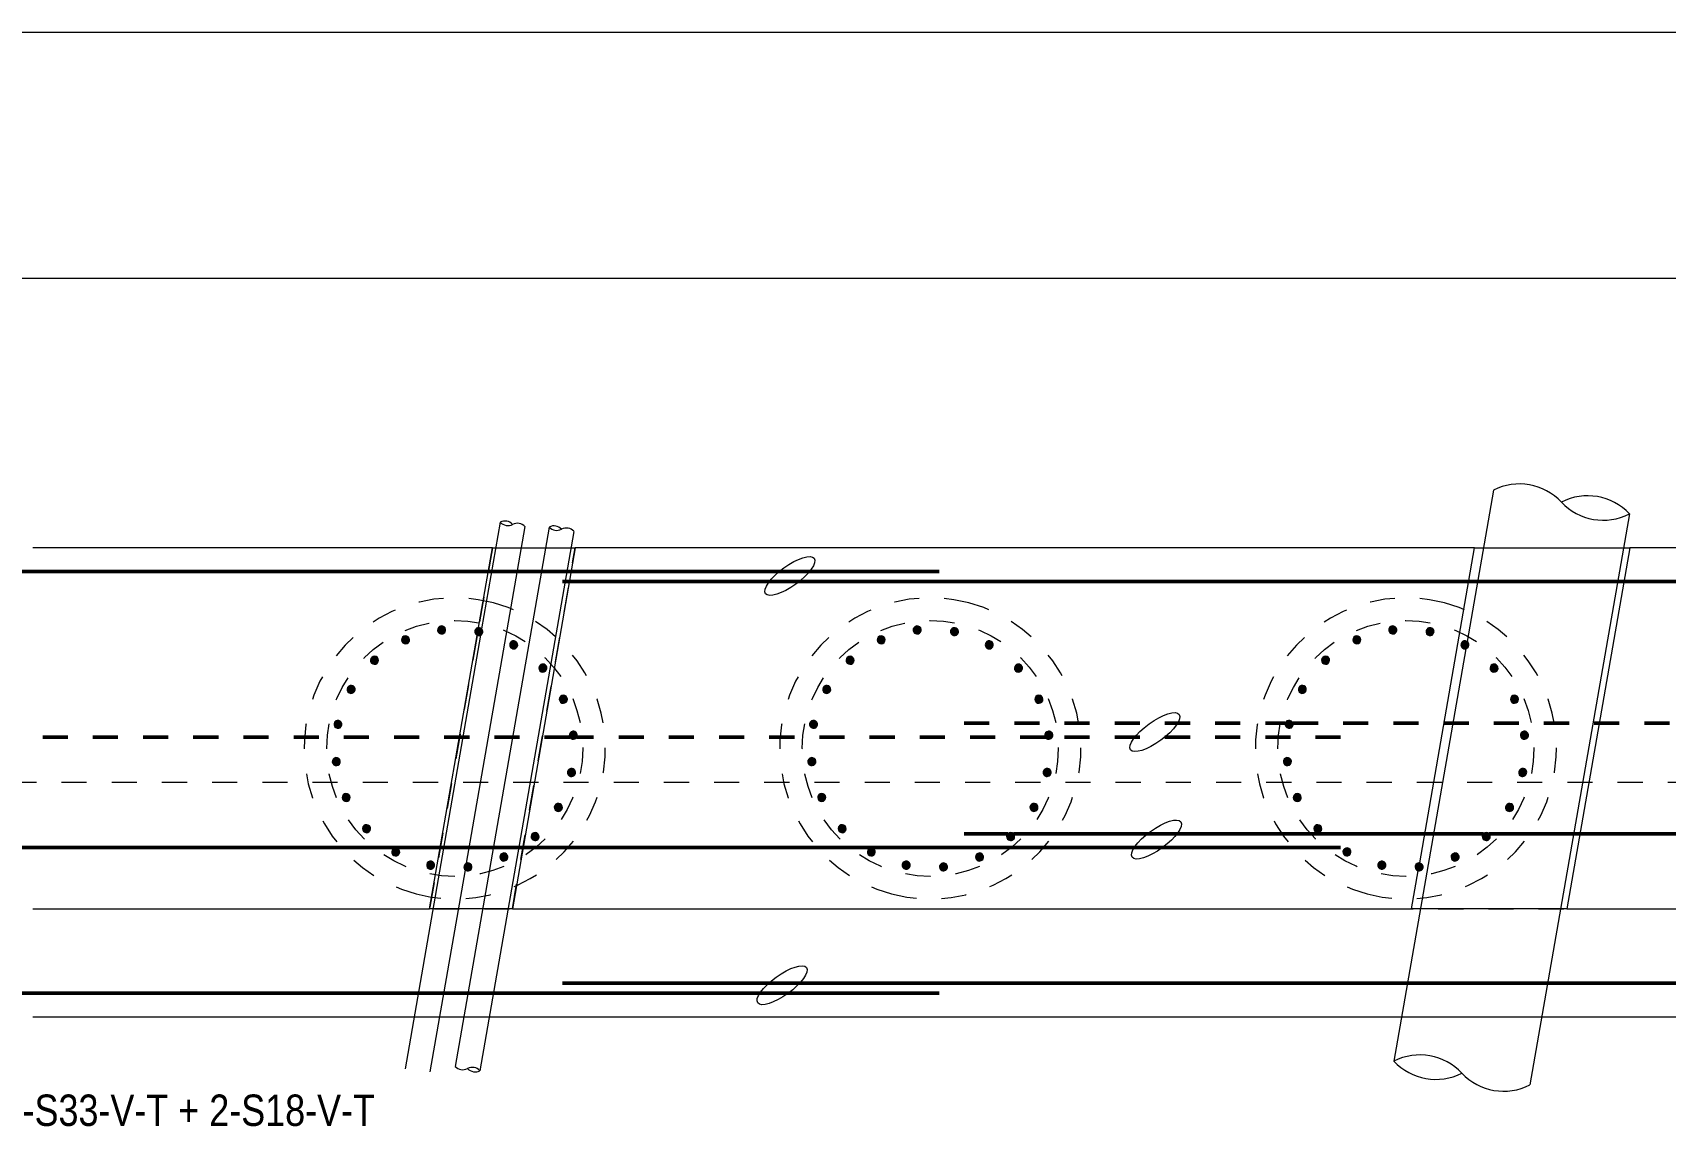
# Model space of a CAD drawing. Header units: metres. Extents: x -1137 to -1030, y 3 to 549.
# Drawn here: x -1119.25 to -1112.75, y 543.75 to 548.11 of the extents above; entities that cross this region are included whole.
import ezdxf

# ---------------------------------------------------------------- set-up
doc = ezdxf.new("R2010")
doc.units = ezdxf.units.M
doc.linetypes.add('JacobsDash', pattern=[0.0045, 0.003, -0.0015])
doc.linetypes.add('JacobsGridLine', pattern=[0.0145, 0.01, -0.001, 0.0025, -0.001])
for name, color, linetype, lineweight in [('A-DETL', 7, 'Continuous', 13), ('A-DETL-GENF', 7, 'Continuous', 9), ('G-ANNO-TEXT', 7, 'Continuous', 9), ('S-BEAM', 7, 'Continuous', 50), ('S-FNDN', 7, 'Continuous', 50), ('S-GRID', 7, 'Continuous', 9)]:
    doc.layers.add(name, color=color, linetype=linetype, lineweight=lineweight)
doc.styles.add('Arial Narrow_1', font='ARIALN.TTF', dxfattribs={"height": 0.125})

# ---------------------------------------------------------------- blocks, each defined once
blk = doc.blocks.new('01_SFO_FRP_Pile_CastInPlace_CS_BR08 - CAST-IN-PLACE PILE - 1200-9305886-DRG-2873075 - ABUTMENT B REINFORCEMENT PLAN Copy 1')
at = {"layer": 'S-FNDN', "color": 8, "linetype": 'JacobsDash', "lineweight": 18, "true_color": 0x808080}
for start, end in [(90, 270), (270, 90)]:
    blk.add_arc((0, 0), 0.6, start, end, dxfattribs=at)
blk = doc.blocks.new('01_SFO_FRP_Pile_CastInPlace_CS_BR08 - CAST-IN-PLACE PILE - 1200-8642087-DRG-2873075 - ABUTMENT B REINFORCEMENT PLAN Copy 1')
at = {"layer": 'S-FNDN', "color": 8, "linetype": 'JacobsDash', "lineweight": 18, "true_color": 0x808080}
for start, end in [(90, 270), (270, 90)]:
    blk.add_arc((0, 0), 0.6, start, end, dxfattribs=at)
blk = doc.blocks.new('01_SFO_FRP_Pile_CastInPlace_CS_BR08 - CAST-IN-PLACE PILE - 1200-8642141-DRG-2873075 - ABUTMENT B REINFORCEMENT PLAN Copy 1')
at = {"layer": 'S-FNDN', "color": 8, "linetype": 'JacobsDash', "lineweight": 18, "true_color": 0x808080}
for start, end in [(90, 270), (270, 90)]:
    blk.add_arc((0, 0), 0.6, start, end, dxfattribs=at)
blk = doc.blocks.new('T2DExtentArrowReinf_v1 - Extent-9251891-DRG-2873075 - ABUTMENT B REINFORCEMENT PLAN Copy 1')
at = {"layer": 'A-DETL-GENF'}
blk.add_line((0.125, 0), (30.477, 0), dxfattribs=at)
blk = doc.blocks.new('CS_DET_Rebar Combined - Multiple Bar-9307541-DRG-2873075 - ABUTMENT B REINFORCEMENT PLAN Copy 1')
at = {"layer": 'A-DETL-GENF', "lineweight": 50}
for p, q in [((0, 0), (0.7229, 0)), ((0.7453, 0), (2.6225, 0)), ((2.6449, 0), (4.5175, 0)), ((4.5399, 0), (6.4125, 0)), ((6.4349, 0), (8.3075, 0)), ((8.3299, 0), (10.2025, 0)), ((10.2249, 0), (10.3988, 0))]:
    blk.add_line(p, q, dxfattribs=at)
blk = doc.blocks.new('CS_DET_Rebar Combined - Multiple Bar-9307542-DRG-2873075 - ABUTMENT B REINFORCEMENT PLAN Copy 1')
at = {"layer": 'A-DETL-GENF', "linetype": 'JacobsDash', "lineweight": 50}
for p, q in [((0.3042, 0), (0, 0)), ((0.5693, 0), (0.3498, 0)), ((1.5044, 0), (0.6151, 0)), ((3.404, 0), (1.5351, 0)), ((5.299, 0), (3.4347, 0)), ((7.194, 0), (5.3297, 0)), ((9.089, 0), (7.2247, 0)), ((10.3993, 0), (9.1197, 0))]:
    blk.add_line(p, q, dxfattribs=at)
blk = doc.blocks.new('T2DExtentArrowReinf_v1 - Extent-9252574-DRG-2873075 - ABUTMENT B REINFORCEMENT PLAN Copy 1')
at = {"layer": 'A-DETL-GENF'}
blk.add_line((0.125, 0), (30.477, 0), dxfattribs=at)
blk = doc.blocks.new('CS_DET_Pile-Column_BreakLine - Tubular BreakLine-7611102-DRG-2873075 - ABUTMENT B REINFORCEMENT PLAN Copy 1')
at = {"layer": 'A-DETL-GENF', "color": 143, "lineweight": 18, "true_color": 0x78aac8}
for centre, start, end in [((0.025, 0.0333), 232.95733, 307.04267), ((0.075, -0.0329), 52.95733, 127.04267), ((0.075, 0.0333), 232.95733, 307.04267)]:
    blk.add_arc(centre, 0.0415, start, end, dxfattribs=at)
blk = doc.blocks.new('CS_DET_Pile-Column_BreakLine - Tubular BreakLine-7607886-DRG-2873075 - ABUTMENT B REINFORCEMENT PLAN Copy 1')
at = {"layer": 'A-DETL-GENF', "color": 143, "lineweight": 18, "true_color": 0x78aac8}
for centre, start, end in [((0.025, 0.0333), 232.95733, 307.04267), ((0.075, -0.0329), 52.95733, 127.04267), ((0.075, 0.0333), 232.95733, 307.04267)]:
    blk.add_arc(centre, 0.0415, start, end, dxfattribs=at)
blk = doc.blocks.new('CS_DET_Pile-Column_BreakLine - Tubular BreakLine-7611155-DRG-2873075 - ABUTMENT B REINFORCEMENT PLAN Copy 1')
at = {"layer": 'A-DETL-GENF', "color": 143, "lineweight": 18, "true_color": 0x78aac8}
for centre, start, end in [((0.025, 0.0333), 232.95733, 307.04267), ((0.075, -0.0329), 52.95733, 127.04267), ((0.075, 0.0333), 232.95733, 307.04267)]:
    blk.add_arc(centre, 0.0415, start, end, dxfattribs=at)
blk = doc.blocks.new('CS_DET_Pile-Column_BreakLine - Tubular BreakLine-7610950-DRG-2873075 - ABUTMENT B REINFORCEMENT PLAN Copy 1')
at = {"layer": 'A-DETL-GENF', "color": 143, "lineweight": 18, "true_color": 0x78aac8}
for centre, start, end in [((0.1375, -0.1824), 52.95733, 127.04267), ((0.4125, -0.1824), 52.95733, 127.04267), ((0.4125, 0.182), 232.95733, 307.04267)]:
    blk.add_arc(centre, 0.2282, start, end, dxfattribs=at)
blk = doc.blocks.new('CS_DET_Pile-Column_BreakLine - Tubular BreakLine-7610897-DRG-2873075 - ABUTMENT B REINFORCEMENT PLAN Copy 1')
at = {"layer": 'A-DETL-GENF', "color": 143, "lineweight": 18, "true_color": 0x78aac8}
for centre, start, end in [((0.1375, -0.1824), 52.95733, 127.04267), ((0.4125, -0.1824), 52.95733, 127.04267), ((0.4125, 0.182), 232.95733, 307.04267)]:
    blk.add_arc(centre, 0.2282, start, end, dxfattribs=at)
blk = doc.blocks.new('S_Det_Reinf_Bar Section_2D Grey - N32-6361576-DRG-2873075 - ABUTMENT B REINFORCEMENT PLAN Copy 1')
at = {"layer": 'A-DETL-GENF', "true_color": 0x808080}
blk.add_hatch(color=8, dxfattribs=at).paths.add_polyline_path([(-0.0139, -0.008), (-0.0113, -0.0113), (-0.008, -0.0139), (-0.0041, -0.0155), (0, -0.016), (0.0041, -0.0155), (0.008, -0.0139), (0.0113, -0.0113), (0.0139, -0.008), (0.0155, -0.0041), (0.016, 0), (0.0155, 0.0041), (0.0139, 0.008), (0.0113, 0.0113), (0.008, 0.0139), (0.0041, 0.0155), (0, 0.016), (-0.0041, 0.0155), (-0.008, 0.0139), (-0.0113, 0.0113), (-0.0139, 0.008), (-0.0155, 0.0041), (-0.016, 0), (-0.0155, -0.0041)])
at = {"layer": 'A-DETL-GENF', "color": 8, "lineweight": 18, "true_color": 0x808080}
for start, end in [(360, 180), (180, 360)]:
    blk.add_arc((0, 0), 0.016, start, end, dxfattribs=at)
blk = doc.blocks.new('S_Det_Reinf_Bar Section_2D Grey - N32-V11-DRG-2873075 - ABUTMENT B REINFORCEMENT PLAN Copy 1')
at = {"layer": 'A-DETL-GENF', "true_color": 0x808080}
blk.add_hatch(color=8, dxfattribs=at).paths.add_polyline_path([(-0.016, 0), (-0.0155, -0.0041), (-0.0139, -0.008), (-0.0113, -0.0113), (-0.008, -0.0139), (-0.0041, -0.0155), (0, -0.016), (0.0041, -0.0155), (0.008, -0.0139), (0.0113, -0.0113), (0.0139, -0.008), (0.0155, -0.0041), (0.0159, 0.001), (0.0155, 0.0041), (0.0139, 0.008), (0.0113, 0.0113), (0.008, 0.0139), (0.0041, 0.0155), (0, 0.016), (-0.0041, 0.0155), (-0.008, 0.0139), (-0.0113, 0.0113), (-0.0139, 0.008), (-0.0155, 0.0041)])
at = {"layer": 'A-DETL-GENF', "color": 8, "lineweight": 18, "true_color": 0x808080}
for start, end in [(360, 180), (180, 360)]:
    blk.add_arc((0, 0), 0.016, start, end, dxfattribs=at)

msp = doc.modelspace()

# ---------------------------------------------------------------- linework, layer by layer
at = {"layer": 'A-DETL', "color": 143, "lineweight": 18, "true_color": 0x78aac8}
for p, q in [((-1113.4344, 546.2826), (-1113.5394, 545.6798)), ((-1117.1967, 546.1358), (-1117.5712, 543.9862)), ((-1117.2932, 546.1378), (-1117.5269, 544.7961)), ((-1117.3917, 546.155), (-1117.4658, 545.73)), ((-1112.8926, 546.1882), (-1113.289, 543.9125)), ((-1117.0982, 546.1187), (-1117.4727, 543.969)), ((-1117.4702, 545.7045), (-1117.7712, 543.9769)), ((-1113.5445, 545.651), (-1113.8309, 544.0069)), ((-1117.5315, 544.7699), (-1117.6718, 543.9644))]:
    msp.add_line(p, q, dxfattribs=at)
at = {"layer": 'A-DETL', "color": 8, "linetype": 'JacobsDash', "lineweight": 18, "true_color": 0x808080}
for p, q in [((-1117.4225, 546.0536), (-1117.4781, 545.7348)), ((-1117.3435, 544.6136), (-1117.0926, 546.0536)), ((-1117.4834, 545.7042), (-1117.6734, 544.6136)), ((-1135.8224, 544.6136), (-1119.0542, 544.6136)), ((-1119.0542, 544.6136), (-1105.0436, 544.6136))]:
    msp.add_line(p, q, dxfattribs=at)
at = {"layer": 'A-DETL', "lineweight": 50}
for p, q in [((-1127.6432, 545.9583), (-1115.6432, 545.9583)), ((-1105.1432, 545.9183), (-1117.1432, 545.9183)), ((-1114.0432, 544.8583), (-1123.4822, 544.8583)), ((-1105.1452, 544.3183), (-1117.1432, 544.3183)), ((-1115.6432, 544.2783), (-1127.6432, 544.2783))]:
    msp.add_line(p, q, dxfattribs=at)
at = {"layer": 'A-DETL', "linetype": 'JacobsDash', "lineweight": 50}
for p, q in [((-1117.1148, 545.2983), (-1121.384, 545.2983)), ((-1115.2198, 545.2983), (-1117.0871, 545.2983)), ((-1114.0432, 545.2983), (-1115.1921, 545.2983))]:
    msp.add_line(p, q, dxfattribs=at)
at = {"layer": 'A-DETL', "color": 8, "linetype": 'JacobsDash', "lineweight": 9, "true_color": 0x808080}
for centre in [(-1117.5731, 545.2536), (-1115.6781, 545.2536), (-1113.7831, 545.2536)]:
    msp.add_circle(centre, 0.51, dxfattribs=at)
at = {"layer": 'A-DETL'}
for centre in [(-1116.2378, 545.9407), (-1114.7832, 545.3186), (-1114.777, 544.8904), (-1116.2688, 544.3096)]:
    msp.add_ellipse(centre, major_axis=(0.0971, 0.0705), ratio=0.333333, dxfattribs=at)
at = {"layer": 'S-BEAM', "lineweight": 13}
for p, q in [((-1117.4225, 546.0536), (-1119.2541, 546.0536)), ((-1119.2541, 546.0536), (-1119.2541, 546.0536)), ((-1117.4781, 545.7348), (-1117.4225, 546.0536)), ((-1117.4225, 546.0536), (-1117.0926, 546.0536)), ((-1117.0926, 546.0536), (-1117.3435, 544.6136)), ((-1116.8203, 546.0536), (-1117.0926, 546.0536)), ((-1116.8203, 546.0536), (-1116.8204, 546.0536)), ((-1113.5093, 546.0536), (-1116.8203, 546.0536)), ((-1113.7282, 544.7973), (-1113.5093, 546.0536)), ((-1113.5093, 546.0536), (-1113.5236, 546.0536)), ((-1112.891, 546.0536), (-1113.1419, 544.6136)), ((-1109.3791, 546.0536), (-1112.891, 546.0536)), ((-1112.8767, 546.0536), (-1112.891, 546.0536)), ((-1117.6734, 544.6136), (-1117.4834, 545.7042)), ((-1113.7602, 544.6136), (-1113.7337, 544.7659)), ((-1119.2541, 544.6136), (-1117.6734, 544.6136)), ((-1117.3435, 544.6136), (-1117.6734, 544.6136)), ((-1117.3435, 544.6136), (-1116.8203, 544.6136)), ((-1116.8203, 544.6136), (-1113.7602, 544.6136)), ((-1113.7744, 544.6136), (-1113.7602, 544.6136)), ((-1113.1419, 544.6136), (-1109.6299, 544.6136)), ((-1113.1419, 544.6136), (-1113.1276, 544.6136)), ((-1119.2541, 544.1836), (-1116.8213, 544.1836)), ((-1119.2541, 544.1836), (-1119.2541, 544.1836)), ((-1116.8213, 544.1836), (-1116.8203, 544.1836)), ((-1116.8203, 544.1836), (-1105.0441, 544.1836)), ((-1116.8203, 544.1836), (-1116.8203, 544.1836))]:
    msp.add_line(p, q, dxfattribs=at)
at = {"layer": 'S-BEAM', "lineweight": 13, "flags": 128}
for points in [[(-1113.5098, 546.0536), (-1113.485, 546.0536), (-1113.4477, 546.0536), (-1113.402, 546.0536), (-1113.3495, 546.0536), (-1113.2918, 546.0536), (-1113.2311, 546.0536), (-1113.1692, 546.0536), (-1113.1085, 546.0536), (-1113.0508, 546.0536), (-1112.9983, 546.0536), (-1112.9526, 546.0536), (-1112.9154, 546.0536), (-1112.8905, 546.0536)], [(-1113.1414, 544.6136), (-1113.1662, 544.6136), (-1113.2035, 544.6136), (-1113.2492, 544.6136), (-1113.3017, 544.6136), (-1113.3594, 544.6136), (-1113.4201, 544.6136), (-1113.4819, 544.6136), (-1113.5427, 544.6136), (-1113.6003, 544.6136), (-1113.6529, 544.6136), (-1113.6986, 544.6136), (-1113.7358, 544.6136), (-1113.7607, 544.6136)]]:
    msp.add_lwpolyline(points, dxfattribs=at)
at = {"layer": 'S-GRID', "linetype": 'JacobsGridLine', "lineweight": 18}
msp.add_line((-1136.1396, 545.1185), (-1104.3182, 545.1185), dxfattribs=at)

# ---------------------------------------------------------------- block references
at = {"layer": 'A-DETL-GENF', "rotation": 180}
for name, p in [('T2DExtentArrowReinf_v1 - Extent-9252574-DRG-2873075 - ABUTMENT B REINFORCEMENT PLAN Copy 1', (-1105.1539, 548.1061)), ('T2DExtentArrowReinf_v1 - Extent-9251891-DRG-2873075 - ABUTMENT B REINFORCEMENT PLAN Copy 1', (-1105.1539, 547.1261)), ('CS_DET_Rebar Combined - Multiple Bar-9307542-DRG-2873075 - ABUTMENT B REINFORCEMENT PLAN Copy 1', (-1105.1439, 545.3538)), ('CS_DET_Rebar Combined - Multiple Bar-9307541-DRG-2873075 - ABUTMENT B REINFORCEMENT PLAN Copy 1', (-1105.1444, 544.9138))]:
    msp.add_blockref(name, p, dxfattribs=at)
at = {"layer": 'A-DETL-GENF', "color": 143, "true_color": 0x78aac8}
for name, p, rotation in [('CS_DET_Pile-Column_BreakLine - Tubular BreakLine-7610897-DRG-2873075 - ABUTMENT B REINFORCEMENT PLAN Copy 1', (-1113.4344, 546.2828), 350.1172754252842), ('CS_DET_Pile-Column_BreakLine - Tubular BreakLine-7611155-DRG-2873075 - ABUTMENT B REINFORCEMENT PLAN Copy 1', (-1117.2932, 546.138), 170.1172754242843), ('CS_DET_Pile-Column_BreakLine - Tubular BreakLine-7611102-DRG-2873075 - ABUTMENT B REINFORCEMENT PLAN Copy 1', (-1117.0982, 546.1189), 170.1172754242705), ('CS_DET_Pile-Column_BreakLine - Tubular BreakLine-7610950-DRG-2873075 - ABUTMENT B REINFORCEMENT PLAN Copy 1', (-1113.2891, 543.9123), 170.1172754252772), ('CS_DET_Pile-Column_BreakLine - Tubular BreakLine-7607886-DRG-2873075 - ABUTMENT B REINFORCEMENT PLAN Copy 1', (-1117.5713, 543.986), 350.1172754230822)]:
    msp.add_blockref(name, p, dxfattribs=dict(at, rotation=rotation))
at = {"layer": 'A-DETL-GENF', "color": 8, "true_color": 0x808080}
for name, p, rotation in [('S_Det_Reinf_Bar Section_2D Grey - N32-6361576-DRG-2873075 - ABUTMENT B REINFORCEMENT PLAN Copy 1', (-1117.6255, 545.7257), 6.340833333547853), ('S_Det_Reinf_Bar Section_2D Grey - N32-6361576-DRG-2873075 - ABUTMENT B REINFORCEMENT PLAN Copy 1', (-1115.7305, 545.7257), 6.340833333547853), ('S_Det_Reinf_Bar Section_2D Grey - N32-6361576-DRG-2873075 - ABUTMENT B REINFORCEMENT PLAN Copy 1', (-1113.8355, 545.7257), 6.340833333547853), ('S_Det_Reinf_Bar Section_2D Grey - N32-6361576-DRG-2873075 - ABUTMENT B REINFORCEMENT PLAN Copy 1', (-1117.7689, 545.6864), 24.340833333553), ('S_Det_Reinf_Bar Section_2D Grey - N32-6361576-DRG-2873075 - ABUTMENT B REINFORCEMENT PLAN Copy 1', (-1117.4771, 545.7188), 348.3408333335429), ('S_Det_Reinf_Bar Section_2D Grey - N32-6361576-DRG-2873075 - ABUTMENT B REINFORCEMENT PLAN Copy 1', (-1117.338, 545.6664), 330.3408333335377), ('S_Det_Reinf_Bar Section_2D Grey - N32-6361576-DRG-2873075 - ABUTMENT B REINFORCEMENT PLAN Copy 1', (-1115.8739, 545.6864), 24.340833333553), ('S_Det_Reinf_Bar Section_2D Grey - N32-6361576-DRG-2873075 - ABUTMENT B REINFORCEMENT PLAN Copy 1', (-1115.5821, 545.7188), 348.3408333335429), ('S_Det_Reinf_Bar Section_2D Grey - N32-6361576-DRG-2873075 - ABUTMENT B REINFORCEMENT PLAN Copy 1', (-1115.443, 545.6664), 330.3408333335377), ('S_Det_Reinf_Bar Section_2D Grey - N32-6361576-DRG-2873075 - ABUTMENT B REINFORCEMENT PLAN Copy 1', (-1113.9789, 545.6864), 24.340833333553), ('S_Det_Reinf_Bar Section_2D Grey - N32-6361576-DRG-2873075 - ABUTMENT B REINFORCEMENT PLAN Copy 1', (-1113.6871, 545.7188), 348.3408333335429), ('S_Det_Reinf_Bar Section_2D Grey - N32-6361576-DRG-2873075 - ABUTMENT B REINFORCEMENT PLAN Copy 1', (-1113.548, 545.6664), 330.3408333335377), ('S_Det_Reinf_Bar Section_2D Grey - N32-6361576-DRG-2873075 - ABUTMENT B REINFORCEMENT PLAN Copy 1', (-1117.893, 545.6047), 42.34083333355809), ('S_Det_Reinf_Bar Section_2D Grey - N32-6361576-DRG-2873075 - ABUTMENT B REINFORCEMENT PLAN Copy 1', (-1115.998, 545.6047), 42.34083333355809), ('S_Det_Reinf_Bar Section_2D Grey - N32-6361576-DRG-2873075 - ABUTMENT B REINFORCEMENT PLAN Copy 1', (-1114.103, 545.6047), 42.34083333355809), ('S_Det_Reinf_Bar Section_2D Grey - N32-6361576-DRG-2873075 - ABUTMENT B REINFORCEMENT PLAN Copy 1', (-1117.222, 545.5735), 312.3408333335327), ('S_Det_Reinf_Bar Section_2D Grey - N32-6361576-DRG-2873075 - ABUTMENT B REINFORCEMENT PLAN Copy 1', (-1115.327, 545.5735), 312.3408333335327), ('S_Det_Reinf_Bar Section_2D Grey - N32-6361576-DRG-2873075 - ABUTMENT B REINFORCEMENT PLAN Copy 1', (-1113.432, 545.5735), 312.3408333335327), ('S_Det_Reinf_Bar Section_2D Grey - N32-6361576-DRG-2873075 - ABUTMENT B REINFORCEMENT PLAN Copy 1', (-1117.9858, 545.4887), 60.34083333356319), ('S_Det_Reinf_Bar Section_2D Grey - N32-6361576-DRG-2873075 - ABUTMENT B REINFORCEMENT PLAN Copy 1', (-1116.0908, 545.4887), 60.34083333356319), ('S_Det_Reinf_Bar Section_2D Grey - N32-6361576-DRG-2873075 - ABUTMENT B REINFORCEMENT PLAN Copy 1', (-1114.1958, 545.4887), 60.34083333356319), ('S_Det_Reinf_Bar Section_2D Grey - N32-6361576-DRG-2873075 - ABUTMENT B REINFORCEMENT PLAN Copy 1', (-1117.1403, 545.4494), 294.3408333335275), ('S_Det_Reinf_Bar Section_2D Grey - N32-6361576-DRG-2873075 - ABUTMENT B REINFORCEMENT PLAN Copy 1', (-1115.2453, 545.4494), 294.3408333335275), ('S_Det_Reinf_Bar Section_2D Grey - N32-6361576-DRG-2873075 - ABUTMENT B REINFORCEMENT PLAN Copy 1', (-1113.3503, 545.4494), 294.3408333335275), ('S_Det_Reinf_Bar Section_2D Grey - N32-6361576-DRG-2873075 - ABUTMENT B REINFORCEMENT PLAN Copy 1', (-1118.0383, 545.3496), 78.34083333346652), ('S_Det_Reinf_Bar Section_2D Grey - N32-6361576-DRG-2873075 - ABUTMENT B REINFORCEMENT PLAN Copy 1', (-1116.1433, 545.3496), 78.34083333346652), ('S_Det_Reinf_Bar Section_2D Grey - N32-6361576-DRG-2873075 - ABUTMENT B REINFORCEMENT PLAN Copy 1', (-1114.2483, 545.3496), 78.34083333346652), ('S_Det_Reinf_Bar Section_2D Grey - N32-6361576-DRG-2873075 - ABUTMENT B REINFORCEMENT PLAN Copy 1', (-1117.101, 545.3061), 276.3408333335225), ('S_Det_Reinf_Bar Section_2D Grey - N32-6361576-DRG-2873075 - ABUTMENT B REINFORCEMENT PLAN Copy 1', (-1115.206, 545.3061), 276.3408333335225), ('S_Det_Reinf_Bar Section_2D Grey - N32-6361576-DRG-2873075 - ABUTMENT B REINFORCEMENT PLAN Copy 1', (-1113.311, 545.3061), 276.3408333335225), ('S_Det_Reinf_Bar Section_2D Grey - N32-6361576-DRG-2873075 - ABUTMENT B REINFORCEMENT PLAN Copy 1', (-1118.0452, 545.2012), 96.34083333347158), ('S_Det_Reinf_Bar Section_2D Grey - N32-V11-DRG-2873075 - ABUTMENT B REINFORCEMENT PLAN Copy 1', (-1116.1502, 545.2012), 96.34083333347158), ('S_Det_Reinf_Bar Section_2D Grey - N32-6361576-DRG-2873075 - ABUTMENT B REINFORCEMENT PLAN Copy 1', (-1114.2552, 545.2012), 96.34083333347158), ('S_Det_Reinf_Bar Section_2D Grey - N32-6361576-DRG-2873075 - ABUTMENT B REINFORCEMENT PLAN Copy 1', (-1117.1079, 545.1576), 258.3408333335174), ('S_Det_Reinf_Bar Section_2D Grey - N32-6361576-DRG-2873075 - ABUTMENT B REINFORCEMENT PLAN Copy 1', (-1115.2129, 545.1576), 258.3408333335174), ('S_Det_Reinf_Bar Section_2D Grey - N32-6361576-DRG-2873075 - ABUTMENT B REINFORCEMENT PLAN Copy 1', (-1113.3179, 545.1576), 258.3408333335174), ('S_Det_Reinf_Bar Section_2D Grey - N32-6361576-DRG-2873075 - ABUTMENT B REINFORCEMENT PLAN Copy 1', (-1118.0059, 545.0578), 114.3408333334767), ('S_Det_Reinf_Bar Section_2D Grey - N32-6361576-DRG-2873075 - ABUTMENT B REINFORCEMENT PLAN Copy 1', (-1117.1603, 545.0186), 240.3408333335123), ('S_Det_Reinf_Bar Section_2D Grey - N32-6361576-DRG-2873075 - ABUTMENT B REINFORCEMENT PLAN Copy 1', (-1116.1109, 545.0578), 114.3408333334767), ('S_Det_Reinf_Bar Section_2D Grey - N32-6361576-DRG-2873075 - ABUTMENT B REINFORCEMENT PLAN Copy 1', (-1115.2653, 545.0186), 240.3408333335123), ('S_Det_Reinf_Bar Section_2D Grey - N32-6361576-DRG-2873075 - ABUTMENT B REINFORCEMENT PLAN Copy 1', (-1114.2159, 545.0578), 114.3408333334767), ('S_Det_Reinf_Bar Section_2D Grey - N32-6361576-DRG-2873075 - ABUTMENT B REINFORCEMENT PLAN Copy 1', (-1113.3703, 545.0186), 240.3408333335123), ('S_Det_Reinf_Bar Section_2D Grey - N32-6361576-DRG-2873075 - ABUTMENT B REINFORCEMENT PLAN Copy 1', (-1117.9242, 544.9337), 132.3408333334818), ('S_Det_Reinf_Bar Section_2D Grey - N32-6361576-DRG-2873075 - ABUTMENT B REINFORCEMENT PLAN Copy 1', (-1117.2531, 544.9025), 222.3408333335072), ('S_Det_Reinf_Bar Section_2D Grey - N32-6361576-DRG-2873075 - ABUTMENT B REINFORCEMENT PLAN Copy 1', (-1116.0292, 544.9337), 132.3408333334818), ('S_Det_Reinf_Bar Section_2D Grey - N32-6361576-DRG-2873075 - ABUTMENT B REINFORCEMENT PLAN Copy 1', (-1115.3581, 544.9025), 222.3408333335072), ('S_Det_Reinf_Bar Section_2D Grey - N32-6361576-DRG-2873075 - ABUTMENT B REINFORCEMENT PLAN Copy 1', (-1114.1342, 544.9337), 132.3408333334818), ('S_Det_Reinf_Bar Section_2D Grey - N32-6361576-DRG-2873075 - ABUTMENT B REINFORCEMENT PLAN Copy 1', (-1113.4631, 544.9025), 222.3408333335072), ('S_Det_Reinf_Bar Section_2D Grey - N32-6361576-DRG-2873075 - ABUTMENT B REINFORCEMENT PLAN Copy 1', (-1117.8081, 544.8408), 150.3408333334868), ('S_Det_Reinf_Bar Section_2D Grey - N32-6361576-DRG-2873075 - ABUTMENT B REINFORCEMENT PLAN Copy 1', (-1117.3773, 544.8208), 204.3408333335021), ('S_Det_Reinf_Bar Section_2D Grey - N32-6361576-DRG-2873075 - ABUTMENT B REINFORCEMENT PLAN Copy 1', (-1115.9131, 544.8408), 150.3408333334868), ('S_Det_Reinf_Bar Section_2D Grey - N32-6361576-DRG-2873075 - ABUTMENT B REINFORCEMENT PLAN Copy 1', (-1115.4823, 544.8208), 204.3408333335021), ('S_Det_Reinf_Bar Section_2D Grey - N32-6361576-DRG-2873075 - ABUTMENT B REINFORCEMENT PLAN Copy 1', (-1114.0181, 544.8409), 150.3408333334868), ('S_Det_Reinf_Bar Section_2D Grey - N32-6361576-DRG-2873075 - ABUTMENT B REINFORCEMENT PLAN Copy 1', (-1113.5873, 544.8208), 204.3408333335021), ('S_Det_Reinf_Bar Section_2D Grey - N32-6361576-DRG-2873075 - ABUTMENT B REINFORCEMENT PLAN Copy 1', (-1117.6691, 544.7884), 168.340833333492), ('S_Det_Reinf_Bar Section_2D Grey - N32-6361576-DRG-2873075 - ABUTMENT B REINFORCEMENT PLAN Copy 1', (-1117.5206, 544.7815), 186.3408333334969), ('S_Det_Reinf_Bar Section_2D Grey - N32-6361576-DRG-2873075 - ABUTMENT B REINFORCEMENT PLAN Copy 1', (-1115.7741, 544.7884), 168.340833333492), ('S_Det_Reinf_Bar Section_2D Grey - N32-6361576-DRG-2873075 - ABUTMENT B REINFORCEMENT PLAN Copy 1', (-1115.6256, 544.7815), 186.3408333334969), ('S_Det_Reinf_Bar Section_2D Grey - N32-6361576-DRG-2873075 - ABUTMENT B REINFORCEMENT PLAN Copy 1', (-1113.8791, 544.7884), 168.340833333492), ('S_Det_Reinf_Bar Section_2D Grey - N32-6361576-DRG-2873075 - ABUTMENT B REINFORCEMENT PLAN Copy 1', (-1113.7306, 544.7815), 186.3408333334969)]:
    msp.add_blockref(name, p, dxfattribs=dict(at, rotation=rotation))
at = {"layer": 'S-FNDN', "color": 8, "linetype": 'JacobsDash', "lineweight": 18, "true_color": 0x808080}
for name, p, rotation in [('01_SFO_FRP_Pile_CastInPlace_CS_BR08 - CAST-IN-PLACE PILE - 1200-9305886-DRG-2873075 - ABUTMENT B REINFORCEMENT PLAN Copy 1', (-1117.5731, 545.2536), 165.1169444444434), ('01_SFO_FRP_Pile_CastInPlace_CS_BR08 - CAST-IN-PLACE PILE - 1200-8642087-DRG-2873075 - ABUTMENT B REINFORCEMENT PLAN Copy 1', (-1115.6781, 545.2536), 165.1169444444438), ('01_SFO_FRP_Pile_CastInPlace_CS_BR08 - CAST-IN-PLACE PILE - 1200-8642141-DRG-2873075 - ABUTMENT B REINFORCEMENT PLAN Copy 1', (-1113.7831, 545.2536), 165.1169444444438)]:
    msp.add_blockref(name, p, dxfattribs=dict(at, rotation=rotation))

# ---------------------------------------------------------------- texts
at = {"layer": 'G-ANNO-TEXT', "insert": (-1119.4941, 543.8741), "char_height": 0.125, "attachment_point": 1, "style": 'Arial Narrow_1', "bg_fill": 3, "box_fill_scale": 1, "bg_fill_color": 256, "bg_fill_true_color": 13158600, "bg_fill_transparency": 0}
msp.add_mtext(' 10-S33-V-T + 2-S18-V-T', dxfattribs=at)

doc.saveas('drawing.dxf')
